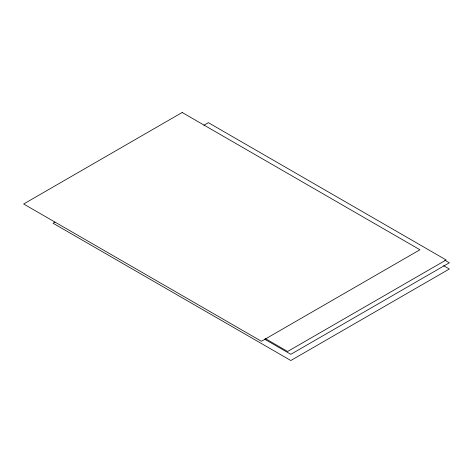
<?xml version="1.0" encoding="UTF-8"?>
<svg xmlns="http://www.w3.org/2000/svg" width="473" height="473" viewBox="0 0 473 473"><rect width="100%" height="100%" fill="white"/><g stroke="black" fill="none" stroke-linecap="round" stroke-linejoin="round"><path stroke-width="0.71" d="M203.904 125.262L208.38 122.678L446.145 259.955L287.631 351.474L265.264 338.556M54.986 222.133L53.065 223.238L290.836 360.515L449.35 269.001L443.597 265.678M444.874 260.203L449.35 262.787L290.836 354.307L264.632 339.176M182.164 112.485L23.65 203.999L261.421 341.275L419.935 249.762L182.164 112.485"/></g></svg>
